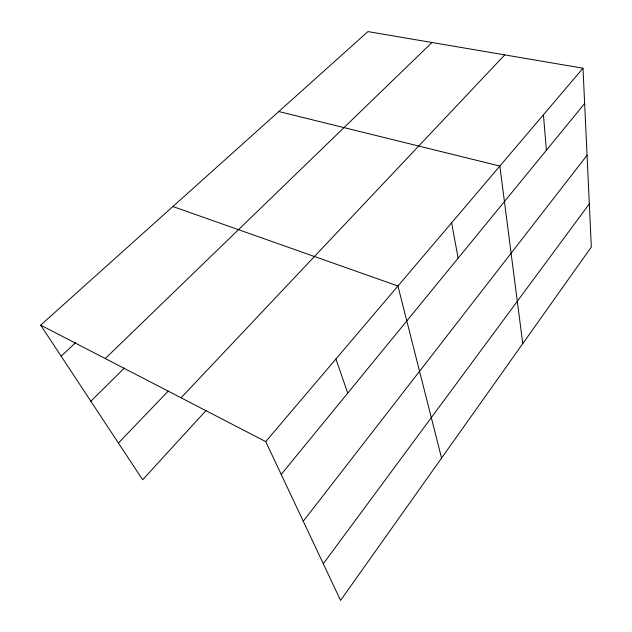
<?xml version="1.0" encoding="UTF-8"?>
<svg xmlns="http://www.w3.org/2000/svg" width="632" height="632" viewBox="0 0 632 632"><rect width="100%" height="100%" fill="white"/><g stroke="black" fill="none" stroke-linecap="round" stroke-linejoin="round"><path stroke-width="0.95" d="M323.292 563.752L589.316 203.875M303.257 521.234L587.049 155.282M281.2 474.442L584.639 103.514M582.996 68.209L591.331 247.001L340.569 600.4L265.724 441.602L582.996 68.209L367.927 31.6L40.669 325.14L142.642 479.775L206.285 410.263M181.084 397.805L504.739 54.889M118.421 443.04L168.278 391.042M90.85 401.233L124.433 368.014M105.252 358.557L431.98 42.502M61.138 356.172L75.532 342.734M278.815 111.532L499.849 166.058L522.767 343.626M172.907 206.53L397.939 285.996L441.563 458.074M40.669 325.14L265.724 441.602M335.916 358.992L347.719 393.12M451.619 222.82L458.129 258.164M543.425 114.771L546.411 150.25"/></g></svg>
